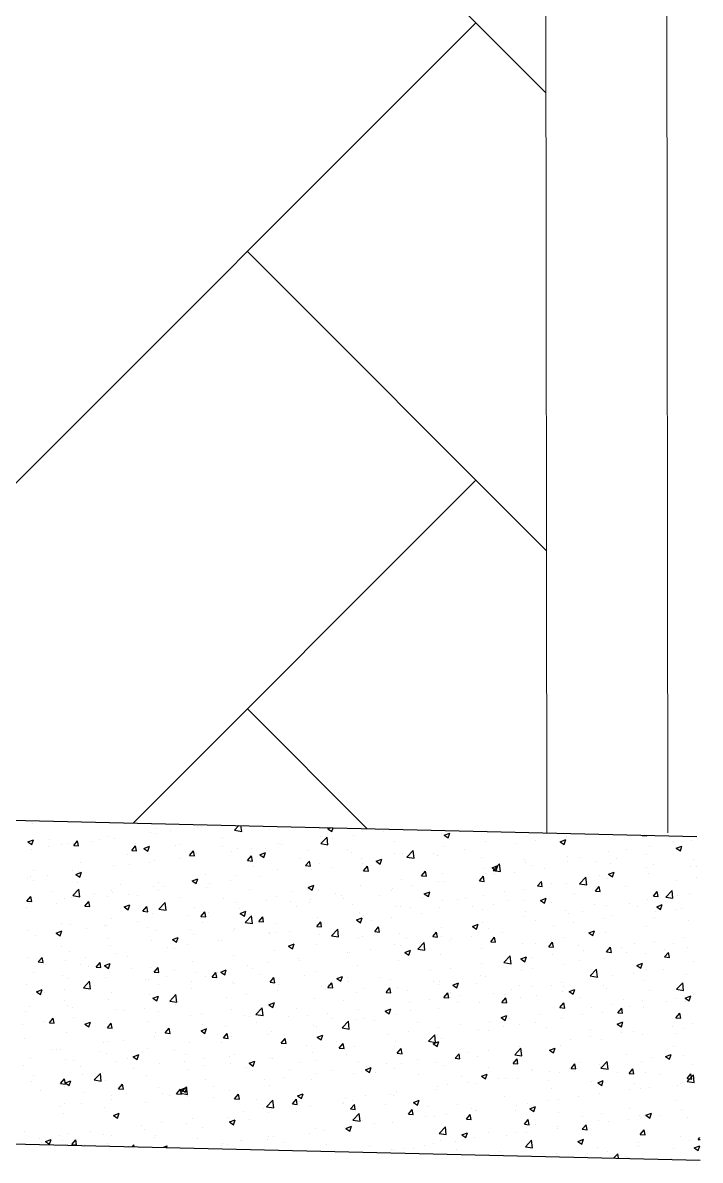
# Model space of a CAD drawing. Header units: millimetres. Extents: x 331487 to 517269, y 198509 to 399936.
# Drawn here: x 420580 to 421419, y 361677 to 363083 of the extents above; entities that cross this region are included whole.
import ezdxf

# ---------------------------------------------------------------- set-up
doc = ezdxf.new("R2010")
doc.units = ezdxf.units.MM
doc.header["$MEASUREMENT"] = 0
doc.layers.add('BEAM', color=1, linetype='Continuous', lineweight=5)
doc.layers.add('COLUMN', color=6, linetype='Continuous')

msp = doc.modelspace()

# ---------------------------------------------------------------- linework, layer by layer
at = {"layer": 'BEAM', "ltscale": 750}
for p, q in [((421216.4, 372289.2), (421228.9, 362081.5)), ((421366.4, 372289.4), (421378.9, 362081.7))]:
    msp.add_line(p, q, dxfattribs=at)
at = {"layer": 'BEAM', "color": 253, "linetype": 'Continuous', "ltscale": 750}
for p, q in [((421227.8, 362996.9), (420858.4, 363366.3)), ((420292.7, 362234.9), (421141.3, 363083.5)), ((421228.5, 362430.6), (420858.4, 362800.6)), ((420717.3, 362093.8), (421141.3, 362517.8)), ((421006.5, 362086.8), (420858.4, 362234.9))]:
    msp.add_line(p, q, dxfattribs=at)
at = {"layer": 'COLUMN'}
for p, q in [((383205.7, 362995.9), (421414.4, 362077)), ((382805.7, 362605.5), (421418.8, 361676.8))]:
    msp.add_line(p, q, dxfattribs=at)
at = {"layer": 'COLUMN', "color": 2, "linetype": 'Continuous'}
for p, q in [((420592.1, 362093.8), (420592.1, 362093.8)), ((420738.5, 362081.5), (420738.5, 362081.5)), ((420744.6, 362081.4), (420744.6, 362081.4)), ((420745, 362087.5), (420745, 362087.5)), ((420763.5, 362084.8), (420763.5, 362084.8)), ((420796.6, 362088.9), (420796.6, 362088.9)), ((420801.4, 362089.8), (420801.4, 362089.8)), ((420842.5, 362084.9), (420848, 362090.6)), ((420842.5, 362084.9), (420851.4, 362083.5)), ((420851.4, 362083.5), (420850.5, 362090.6)), ((420885.6, 362085.5), (420885.6, 362085.5)), ((420958.1, 362086.7), (420961.1, 362087.9)), ((420958.1, 362086.7), (420963, 362083.4)), ((420963, 362083.4), (420964.5, 362087.8)), ((420989.3, 362078.5), (420989.3, 362078.5)), ((421000.5, 362083.6), (421000.5, 362083.6)), ((421027.2, 362083.5), (421027.2, 362083.5)), ((421098.8, 362080.6), (421098.8, 362080.6)), ((421101.8, 362078.7), (421108.8, 362081.4)), ((421101.8, 362078.7), (421106.8, 362075.4)), ((421106.8, 362075.4), (421108.8, 362081.4)), ((421347, 362078.6), (421347, 362078.6)), ((421347, 362078.6), (421352.9, 362078.1)), ((421352.9, 362078.1), (421352.9, 362078.5)), ((420586.6, 362070.5), (420593.6, 362073.2)), ((420586.6, 362070.5), (420591.6, 362067.2)), ((420591.6, 362067.2), (420593.6, 362073.2)), ((420612.4, 362064.9), (420612.4, 362064.9)), ((420613.8, 362073.6), (420613.8, 362073.6)), ((420628.4, 362067.4), (420628.4, 362067.4)), ((420637.5, 362068.2), (420637.5, 362068.2)), ((420642.8, 362068), (420642.8, 362068)), ((420643.6, 362066.2), (420648.4, 362071.9)), ((420643.6, 362066.2), (420649.6, 362065.6)), ((420649.6, 362065.6), (420648.4, 362071.9)), ((420667.2, 362071.4), (420667.2, 362071.4)), ((420675.3, 362073.2), (420675.3, 362073.2)), ((420686.7, 362077.4), (420686.7, 362077.4)), ((420694.1, 362075), (420694.1, 362075)), ((420715.3, 362059.9), (420720.1, 362065.6)), ((420721.3, 362059.4), (420720.1, 362065.6)), ((420720.6, 362069.1), (420720.6, 362069.1)), ((420730.3, 362062.5), (420737.3, 362065.2)), ((420735.3, 362059.1), (420737.3, 362065.2)), ((420769, 362065.5), (420769, 362065.5)), ((420774, 362066.9), (420774, 362066.9)), ((420827.3, 362075.5), (420827.3, 362075.5)), ((420827.4, 362064.6), (420827.4, 362064.6)), ((420897.2, 362069.1), (420897.2, 362069.1)), ((420901.2, 362066.9), (420901.2, 362066.9)), ((420949.2, 362076.6), (420949.2, 362076.6)), ((420949.2, 362068.4), (420957, 362076.5)), ((420949.2, 362068.4), (420958.1, 362067)), ((420958.1, 362067), (420957, 362076.5)), ((420964.3, 362075.2), (420964.3, 362075.2)), ((421040.5, 362070.5), (421040.5, 362070.5)), ((421101.7, 362064.2), (421101.7, 362064.2)), ((421153.1, 362071.3), (421153.1, 362071.3)), ((421190.1, 362069), (421190.1, 362069)), ((421203.6, 362077.7), (421203.6, 362077.7)), ((421215.2, 362072.3), (421215.2, 362072.3)), ((421245.5, 362070.7), (421252.5, 362073.4)), ((421245.5, 362070.7), (421250.5, 362067.4)), ((421250.5, 362067.4), (421252.5, 362073.4)), ((421253, 362077.3), (421253, 362077.3)), ((421356.2, 362065.3), (421356.2, 362065.3)), ((421386.3, 362070.9), (421386.3, 362070.9)), ((421389.2, 362062.7), (421396.2, 362065.4)), ((421394.2, 362059.4), (421396.2, 362065.4)), ((421408.1, 362072.8), (421408.1, 362072.8)), ((420590.8, 362060.5), (420590.8, 362060.5)), ((420710.7, 362055.5), (420710.7, 362055.5)), ((420715.3, 362059.9), (420721.3, 362059.4)), ((420730.3, 362062.5), (420735.3, 362059.1)), ((420775.1, 362050.3), (420775.1, 362050.3)), ((420787, 362053.6), (420791.8, 362059.4)), ((420787, 362053.6), (420793, 362053.1)), ((420793, 362053.1), (420791.8, 362059.4)), ((420795.4, 362055.6), (420795.4, 362055.6)), ((420838.2, 362058.7), (420838.2, 362058.7)), ((420846.7, 362062.7), (420846.7, 362062.7)), ((420858.8, 362047.3), (420863.6, 362053.1)), ((420863.3, 362061.9), (420863.3, 362061.9)), ((420864.7, 362046.8), (420863.6, 362053.1)), ((420874, 362054.5), (420881, 362057.2)), ((420874, 362054.5), (420879, 362051.1)), ((420879, 362051.1), (420881, 362057.2)), ((420880.8, 362062.4), (420880.8, 362062.4)), ((420923.8, 362050.5), (420923.8, 362050.5)), ((420934.1, 362060.1), (420934.1, 362060.1)), ((420982.2, 362060.5), (420982.2, 362060.5)), ((420987.5, 362057.8), (420987.5, 362057.8)), ((420999.3, 362050.3), (420999.3, 362050.3)), ((421040.9, 362055.6), (421040.9, 362055.6)), ((421049.8, 362056.7), (421049.8, 362056.7)), ((421055.9, 362051.8), (421063.7, 362059.9)), ((421055.9, 362051.8), (421064.8, 362050.4)), ((421064.8, 362050.4), (421063.7, 362059.9)), ((421064.1, 362052.4), (421064.1, 362052.4)), ((421089.1, 362055.7), (421089.1, 362055.7)), ((421094.3, 362053.3), (421094.3, 362053.3)), ((421127, 362060.7), (421127, 362060.7)), ((421147.7, 362051.1), (421147.7, 362051.1)), ((421254.3, 362051.9), (421254.3, 362051.9)), ((421269.6, 362050.9), (421269.6, 362050.9)), ((421305.6, 362058.9), (421305.6, 362058.9)), ((421327.9, 362060.9), (421327.9, 362060.9)), ((421352.8, 362054.4), (421352.8, 362054.4)), ((421389.2, 362062.7), (421394.2, 362059.4)), ((420652.4, 362045.5), (420652.4, 362045.5)), ((420692.9, 362041.7), (420692.9, 362041.7)), ((420712.2, 362042.1), (420712.2, 362042.1)), ((420737.2, 362045.4), (420737.2, 362045.4)), ((420743.4, 362048.1), (420743.4, 362048.1)), ((420858.8, 362047.3), (420864.7, 362046.8)), ((420865.5, 362040.5), (420865.5, 362040.5)), ((420896, 362035.8), (420896, 362035.8)), ((420930.5, 362041.1), (420935.3, 362046.8)), ((420930.5, 362041.1), (420936.5, 362040.5)), ((420936.5, 362040.5), (420935.3, 362046.8)), ((420938, 362035.8), (420938, 362035.8)), ((420947.9, 362043.3), (420947.9, 362043.3)), ((420963, 362039.1), (420963, 362039.1)), ((421000.9, 362044.1), (421000.9, 362044.1)), ((421002.2, 362034.8), (421007, 362040.5)), ((421008.2, 362034.3), (421007, 362040.5)), ((421017.8, 362046.5), (421024.8, 362049.2)), ((421017.8, 362046.5), (421022.7, 362043.1)), ((421022.7, 362043.1), (421024.8, 362049.2)), ((421151.9, 362038), (421151.9, 362038)), ((421161.5, 362038.5), (421168.5, 362041.2)), ((421161.5, 362038.5), (421166.4, 362035.1)), ((421162.6, 362035.3), (421170.4, 362043.4)), ((421166.4, 362035.1), (421168.5, 362041.2)), ((421171.5, 362033.9), (421170.4, 362043.4)), ((421201, 362048.8), (421201, 362048.8)), ((421202.4, 362044.4), (421202.4, 362044.4)), ((421211.3, 362040.9), (421211.3, 362040.9)), ((421226.7, 362037.8), (421226.7, 362037.8)), ((421254.4, 362046.6), (421254.4, 362046.6)), ((421289.9, 362046.2), (421289.9, 362046.2)), ((421307.8, 362044.3), (421307.8, 362044.3)), ((421314.9, 362049.5), (421314.9, 362049.5)), ((421351.9, 362039), (421351.9, 362039)), ((421361.2, 362042.1), (421361.2, 362042.1)), ((421406.9, 362039.5), (421406.9, 362039.5)), ((421410.2, 362049), (421410.2, 362049)), ((421414.6, 362039.8), (421414.6, 362039.8)), ((420586.1, 362025.5), (420586.1, 362025.5)), ((420589.6, 362027.2), (420589.6, 362027.2)), ((420594.1, 362035.5), (420594.1, 362035.5)), ((420594.4, 362022.5), (420594.4, 362022.5)), ((420611.2, 362028.8), (420611.2, 362028.8)), ((420641.6, 362034.7), (420641.6, 362034.7)), ((420646.3, 362030.2), (420653.3, 362032.9)), ((420646.3, 362030.2), (420651.3, 362026.9)), ((420649, 362033.7), (420649, 362033.7)), ((420651.3, 362026.9), (420653.3, 362032.9)), ((420790, 362022.2), (420797, 362024.9)), ((420790, 362022.2), (420795, 362018.9)), ((420794.1, 362022.3), (420794.1, 362022.3)), ((420795, 362018.9), (420797, 362024.9)), ((420807.2, 362030.5), (420807.2, 362030.5)), ((420837, 362022.5), (420837, 362022.5)), ((420845.5, 362029.4), (420845.5, 362029.4)), ((420874.8, 362027.5), (420874.8, 362027.5)), ((421002.2, 362034.8), (421008.2, 362034.3)), ((421048.6, 362023.4), (421048.6, 362023.4)), ((421073.9, 362028.5), (421078.8, 362034.3)), ((421073.9, 362028.5), (421079.9, 362028)), ((421079.9, 362028), (421078.8, 362034.3)), ((421100.5, 362030.9), (421100.5, 362030.9)), ((421145.7, 362022.2), (421150.5, 362028)), ((421145.7, 362022.2), (421151.6, 362021.7)), ((421151.6, 362021.7), (421150.5, 362028)), ((421153, 362030.9), (421153, 362030.9)), ((421162.6, 362035.3), (421171.5, 362033.9)), ((421163.8, 362029.6), (421163.8, 362029.6)), ((421188.9, 362032.9), (421188.9, 362032.9)), ((421217.4, 362016), (421222.2, 362021.7)), ((421223.4, 362015.4), (421222.2, 362021.7)), ((421269.4, 362018.7), (421277.2, 362026.8)), ((421278.3, 362017.3), (421277.2, 362026.8)), ((421293.6, 362029), (421293.6, 362029)), ((421304.4, 362025.6), (421304.4, 362025.6)), ((421305.2, 362030.5), (421312.2, 362033.2)), ((421305.2, 362030.5), (421310.2, 362027.1)), ((421310.2, 362027.1), (421312.2, 362033.2)), ((421354.9, 362032), (421354.9, 362032)), ((421389.6, 362023.3), (421389.6, 362023.3)), ((421414.7, 362026.6), (421414.7, 362026.6)), ((420615.5, 362009.1), (420615.5, 362009.1)), ((420642.3, 362004.1), (420650.1, 362012.2)), ((420647.7, 362020.3), (420647.7, 362020.3)), ((420651.2, 362002.7), (420650.1, 362012.2)), ((420690.6, 362010.5), (420690.6, 362010.5)), ((420691.7, 362008.4), (420691.7, 362008.4)), ((420701.1, 362018), (420701.1, 362018)), ((420742.2, 362014.8), (420742.2, 362014.8)), ((420748.8, 362010.9), (420748.8, 362010.9)), ((420748.9, 362020.5), (420748.9, 362020.5)), ((420754.5, 362015.8), (420754.5, 362015.8)), ((420807.9, 362013.5), (420807.9, 362013.5)), ((420811.9, 362019.2), (420811.9, 362019.2)), ((420861.3, 362011.3), (420861.3, 362011.3)), ((420914.7, 362009), (420914.7, 362009)), ((420933.7, 362014.2), (420940.7, 362016.9)), ((420933.7, 362014.2), (420938.7, 362010.9)), ((420938.7, 362010.9), (420940.7, 362016.9)), ((420946.7, 362010), (420946.7, 362010)), ((420998.1, 362017), (420998.1, 362017)), ((421036.3, 362010.9), (421036.3, 362010.9)), ((421037.8, 362013), (421037.8, 362013)), ((421062.8, 362016.3), (421062.8, 362016.3)), ((421077.4, 362006.2), (421084.5, 362008.9)), ((421082.4, 362002.9), (421084.4, 362008.9)), ((421094.7, 362020.9), (421094.7, 362020.9)), ((421100.7, 362021.2), (421100.7, 362021.2)), ((421176.9, 362008.9), (421176.9, 362008.9)), ((421201.1, 362011.1), (421201.1, 362011.1)), ((421217.4, 362016), (421223.4, 362015.4)), ((421235.3, 362018.9), (421235.3, 362018.9)), ((421253.1, 362018.6), (421253.1, 362018.6)), ((421269.4, 362018.7), (421278.3, 362017.3)), ((421288.6, 362010), (421288.6, 362010)), ((421289.1, 362009.7), (421293.9, 362015.4)), ((421289.1, 362009.7), (421295.1, 362009.2)), ((421295.1, 362009.2), (421293.9, 362015.4)), ((421326.5, 362015), (421326.5, 362015)), ((421360.8, 362003.4), (421365.7, 362009.2)), ((421366.8, 362002.9), (421365.7, 362009.2)), ((421376.1, 362002.2), (421383.9, 362010.3)), ((421385, 362000.8), (421383.9, 362010.3)), ((420585.7, 361997.2), (420590.5, 362003)), ((420585.7, 361997.2), (420591.7, 361996.7)), ((420588.4, 361993.9), (420588.4, 361993.9)), ((420591.7, 361996.7), (420590.5, 362003)), ((420622.7, 361994.3), (420622.7, 361994.3)), ((420632.2, 362000.5), (420632.2, 362000.5)), ((420640.3, 362001.4), (420640.3, 362001.4)), ((420642.3, 362004.1), (420651.2, 362002.7)), ((420657.5, 361990.9), (420662.3, 361996.7)), ((420663.4, 361990.4), (420662.3, 361996.7)), ((420668.8, 362006.8), (420668.8, 362006.8)), ((420685.9, 362002.6), (420685.9, 362002.6)), ((420710.9, 362005.9), (420710.9, 362005.9)), ((420722.2, 362004.6), (420722.2, 362004.6)), ((420749, 361987.5), (420756.8, 361995.6)), ((420757.9, 361986.1), (420756.8, 361995.6)), ((420775.6, 362002.3), (420775.6, 362002.3)), ((420829, 362000.1), (420829, 362000.1)), ((420844.3, 361996.1), (420844.3, 361996.1)), ((420882.4, 361997.8), (420882.4, 361997.8)), ((420894.8, 362002.5), (420894.8, 362002.5)), ((420911.7, 361996.4), (420911.7, 361996.4)), ((420935.7, 361995.6), (420935.7, 361995.6)), ((420936.7, 361999.7), (420936.7, 361999.7)), ((420968, 362006.7), (420968, 362006.7)), ((420974.6, 362004.6), (420974.6, 362004.6)), ((420978, 362000.9), (420978, 362000.9)), ((421021.4, 362004.5), (421021.4, 362004.5)), ((421074.8, 362002.2), (421074.8, 362002.2)), ((421077.4, 362006.2), (421082.4, 362002.9)), ((421099.3, 361997.6), (421099.3, 361997.6)), ((421118.6, 361998.9), (421118.6, 361998.9)), ((421128.2, 362000), (421128.2, 362000)), ((421150.6, 362004.7), (421150.6, 362004.7)), ((421181.6, 361997.7), (421181.6, 361997.7)), ((421200.4, 361998.4), (421200.4, 361998.4)), ((421221.2, 361998.2), (421228.2, 362000.9)), ((421221.2, 361998.2), (421226.1, 361994.9)), ((421226.1, 361994.9), (421228.2, 362000.9)), ((421235, 361995.5), (421235, 361995.5)), ((421263.6, 362006.7), (421263.6, 362006.7)), ((421331.8, 361994), (421331.8, 361994)), ((421353.7, 361998.7), (421353.7, 361998.7)), ((421360.8, 362003.4), (421366.8, 362002.9)), ((421376.1, 362002.2), (421385, 362000.8)), ((421390.1, 362004), (421390.1, 362004)), ((421405.7, 362006.2), (421405.7, 362006.2)), ((420584.8, 361989.3), (420584.8, 361989.3)), ((420657.5, 361990.9), (420663.4, 361990.4)), ((420706, 361990), (420713, 361992.7)), ((420706, 361990), (420711, 361986.6)), ((420711, 361986.6), (420713, 361992.7)), ((420729.2, 361984.7), (420734, 361990.4)), ((420729.2, 361984.7), (420735.2, 361984.1)), ((420735.2, 361984.1), (420734, 361990.4)), ((420741, 361981.6), (420741, 361981.6)), ((420749, 361987.5), (420757.9, 361986.1)), ((420785.6, 361979.8), (420785.6, 361979.8)), ((420792.9, 361989.1), (420792.9, 361989.1)), ((420800.9, 361978.4), (420805.7, 361984.1)), ((420806.9, 361977.9), (420805.7, 361984.1)), ((420810.7, 361983.1), (420810.7, 361983.1)), ((420848.5, 361988.1), (420848.5, 361988.1)), ((420849.7, 361982), (420856.7, 361984.7)), ((420849.7, 361982), (420854.7, 361978.6)), ((420854.7, 361978.6), (420856.7, 361984.7)), ((420861.4, 361980.8), (420861.4, 361980.8)), ((420919.7, 361990.9), (420919.7, 361990.9)), ((420989.1, 361993.3), (420989.1, 361993.3)), ((420996.8, 361983.7), (420996.8, 361983.7)), ((421042.5, 361991.1), (421042.5, 361991.1)), ((421047.4, 361990.1), (421047.4, 361990.1)), ((421060.3, 361988.9), (421060.3, 361988.9)), ((421074.4, 361981.8), (421074.4, 361981.8)), ((421095.9, 361988.8), (421095.9, 361988.8)), ((421137.5, 361990.1), (421137.5, 361990.1)), ((421149.3, 361986.5), (421149.3, 361986.5)), ((421162.5, 361993.4), (421162.5, 361993.4)), ((421202.7, 361984.3), (421202.7, 361984.3)), ((421251.9, 361985.3), (421251.9, 361985.3)), ((421256, 361982), (421256, 361982)), ((421273.5, 361984), (421273.5, 361984)), ((421288.3, 361993.2), (421288.3, 361993.2)), ((421303.2, 361992.3), (421303.2, 361992.3)), ((421309.4, 361979.8), (421309.4, 361979.8)), ((421341.7, 361991), (421341.7, 361991)), ((421363.3, 361983.9), (421363.3, 361983.9)), ((421364.9, 361990.2), (421371.9, 361992.9)), ((421364.9, 361990.2), (421369.8, 361986.9)), ((421369.8, 361986.8), (421371.9, 361992.9)), ((421388.4, 361987.2), (421388.4, 361987.2)), ((421395.1, 361988.7), (421395.1, 361988.7)), ((420627.9, 361969.4), (420627.9, 361969.4)), ((420639.1, 361968.1), (420639.1, 361968.1)), ((420681.2, 361967.2), (420681.2, 361967.2)), ((420684.6, 361966.5), (420684.6, 361966.5)), ((420690.5, 361975.2), (420690.5, 361975.2)), ((420722.5, 361971.5), (420722.5, 361971.5)), ((420800.9, 361978.4), (420806.9, 361977.9)), ((420803.1, 361970.8), (420803.1, 361970.8)), ((420855.7, 361971), (420863.5, 361979.1)), ((420855.7, 361970.9), (420864.6, 361969.6)), ((420864.6, 361969.6), (420863.5, 361979.1)), ((420872.6, 361972.1), (420877.4, 361977.9)), ((420872.6, 361972.1), (420878.6, 361971.6)), ((420878.6, 361971.6), (420877.4, 361977.9)), ((420893.6, 361969.2), (420893.6, 361969.2)), ((420943.7, 361968.9), (420943.7, 361968.9)), ((420944.4, 361965.8), (420949.2, 361971.6)), ((420944.4, 361965.8), (420950.3, 361965.3)), ((420945.5, 361976.7), (420945.5, 361976.7)), ((420950.3, 361965.3), (420949.2, 361971.6)), ((420993.4, 361974), (421000.4, 361976.7)), ((420993.4, 361974), (420998.4, 361970.6)), ((420998.4, 361970.6), (421000.4, 361976.7)), ((421002, 361978.9), (421002, 361978.9)), ((421011.5, 361973.5), (421011.5, 361973.5)), ((421036.5, 361976.8), (421036.5, 361976.8)), ((421137.1, 361966), (421144.1, 361968.6)), ((421137.1, 361966), (421142.1, 361962.6)), ((421142.1, 361962.6), (421144.1, 361968.6)), ((421149.4, 361971.4), (421149.4, 361971.4)), ((421199.9, 361977.8), (421199.9, 361977.8)), ((421215.1, 361973.9), (421215.1, 361973.9)), ((421237.3, 361967.3), (421237.3, 361967.3)), ((421262.3, 361970.6), (421262.3, 361970.6)), ((421300.2, 361975.6), (421300.2, 361975.6)), ((421352.5, 361965.4), (421352.5, 361965.4)), ((421362.8, 361977.5), (421362.8, 361977.5)), ((421404.4, 361972.9), (421404.4, 361972.9)), ((420587.2, 361960.6), (420587.2, 361960.6)), ((420596.4, 361954.9), (420596.4, 361954.9)), ((420622, 361957.7), (420629, 361960.4)), ((420622, 361957.7), (420627, 361954.4)), ((420626.9, 361954.4), (420629, 361960.4)), ((420659.6, 361963.2), (420659.6, 361963.2)), ((420734.6, 361964.9), (420734.6, 361964.9)), ((420744.8, 361960.8), (420744.8, 361960.8)), ((420765.7, 361949.7), (420772.7, 361952.4)), ((420770.7, 361946.4), (420772.7, 361952.4)), ((420788, 361962.7), (420788, 361962.7)), ((420791.7, 361955.8), (420791.7, 361955.8)), ((420841.4, 361960.4), (420841.4, 361960.4)), ((420843.1, 361962.8), (420843.1, 361962.8)), ((420885.4, 361958.9), (420885.4, 361958.9)), ((420885.4, 361956.9), (420885.4, 361956.9)), ((420894.8, 361958.2), (420894.8, 361958.2)), ((420910.4, 361960.2), (420910.4, 361960.2)), ((420948.1, 361955.9), (420948.1, 361955.9)), ((420948.3, 361965.2), (420948.3, 361965.2)), ((420962.5, 361954.4), (420970.2, 361962.5)), ((420962.5, 361954.4), (420971.3, 361953)), ((420971.3, 361953), (420970.2, 361962.5)), ((421001.5, 361953.7), (421001.5, 361953.7)), ((421016.1, 361959.6), (421020.9, 361965.3)), ((421016.1, 361959.6), (421022.1, 361959)), ((421022.1, 361959), (421020.9, 361965.3)), ((421046.1, 361956.9), (421046.1, 361956.9)), ((421054.9, 361951.4), (421054.9, 361951.4)), ((421087.8, 361953.3), (421092.6, 361959)), ((421087.8, 361953.3), (421093.8, 361952.8)), ((421093.8, 361952.8), (421092.6, 361959)), ((421098.1, 361964.4), (421098.1, 361964.4)), ((421098.5, 361953.9), (421098.5, 361953.9)), ((421136.2, 361954), (421136.2, 361954)), ((421156.8, 361963.9), (421156.8, 361963.9)), ((421159.5, 361947), (421164.4, 361952.8)), ((421165.5, 361946.5), (421164.4, 361952.8)), ((421174.1, 361959), (421174.1, 361959)), ((421250.7, 361952), (421250.7, 361952)), ((421280.9, 361958), (421287.9, 361960.6)), ((421280.9, 361958), (421285.8, 361954.6)), ((421285.8, 361954.6), (421287.9, 361960.6)), ((421302, 361959), (421302, 361959)), ((421399.9, 361952.7), (421399.9, 361952.7)), ((420628.1, 361940.8), (420628.1, 361940.8)), ((420686.4, 361950.8), (420686.4, 361950.8)), ((420689.3, 361941.9), (420689.3, 361941.9)), ((420739.8, 361948.3), (420739.8, 361948.3)), ((420759.3, 361940.3), (420759.3, 361940.3)), ((420765.7, 361949.7), (420770.7, 361946.4)), ((420768.7, 361938.9), (420768.7, 361938.9)), ((420784.4, 361943.6), (420784.4, 361943.6)), ((420822.2, 361948.6), (420822.2, 361948.6)), ((420827, 361948.9), (420827, 361948.9)), ((420909.4, 361941.7), (420916.4, 361944.4)), ((420909.4, 361941.7), (420914.4, 361938.4)), ((420914.4, 361938.4), (420916.4, 361944.4)), ((420944.3, 361943.4), (420944.3, 361943.4)), ((420995.6, 361950.5), (420995.6, 361950.5)), ((421010.2, 361937.4), (421010.2, 361937.4)), ((421040.2, 361943.9), (421040.2, 361943.9)), ((421048.1, 361942.4), (421048.1, 361942.4)), ((421069.2, 361937.8), (421077, 361946)), ((421069.2, 361937.8), (421078.1, 361936.5)), ((421078.1, 361936.5), (421077, 361946)), ((421108.3, 361949.1), (421108.3, 361949.1)), ((421111.2, 361950.7), (421111.2, 361950.7)), ((421148.2, 361938.1), (421148.2, 361938.1)), ((421159.5, 361947), (421165.5, 361946.5)), ((421161.7, 361946.9), (421161.7, 361946.9)), ((421198.7, 361944.5), (421198.7, 361944.5)), ((421215.1, 361944.6), (421215.1, 361944.6)), ((421231.3, 361940.7), (421236.1, 361946.5)), ((421231.3, 361940.7), (421237.2, 361940.2)), ((421237.2, 361940.2), (421236.1, 361946.5)), ((421268.4, 361942.4), (421268.4, 361942.4)), ((421303, 361934.5), (421307.8, 361940.2)), ((421309, 361933.9), (421307.8, 361940.2)), ((421321.8, 361940.1), (421321.8, 361940.1)), ((421337, 361944.4), (421337, 361944.4)), ((421362.1, 361947.7), (421362.1, 361947.7)), ((421375.2, 361937.9), (421375.2, 361937.9)), ((421386, 361944.3), (421386, 361944.3)), ((421403.2, 361939.7), (421403.2, 361939.7)), ((420586, 361927.3), (420586, 361927.3)), ((420599.6, 361922), (420604.4, 361927.7)), ((420605.6, 361921.5), (420604.4, 361927.7)), ((420633.3, 361923.7), (420633.3, 361923.7)), ((420637.9, 361934.8), (420637.9, 361934.8)), ((420658.3, 361927), (420658.3, 361927)), ((420696.2, 361932), (420696.2, 361932)), ((420710.4, 361928.9), (420710.4, 361928.9)), ((420841.8, 361929.5), (420841.8, 361929.5)), ((420892.3, 361935.9), (420892.3, 361935.9)), ((420922, 361925.8), (420922, 361925.8)), ((420923.5, 361923.9), (420923.5, 361923.9)), ((420981.9, 361933.9), (420981.9, 361933.9)), ((420985.1, 361934.1), (420985.1, 361934.1)), ((421044.9, 361923.6), (421044.9, 361923.6)), ((421053.1, 361933.7), (421060.1, 361936.4)), ((421053.1, 361933.7), (421058.1, 361930.4)), ((421058.1, 361930.4), (421060.1, 361936.4)), ((421096.9, 361931.1), (421096.9, 361931.1)), ((421175.9, 361921.3), (421183.7, 361929.4)), ((421184.8, 361919.9), (421183.7, 361929.4)), ((421196.8, 361925.7), (421203.8, 361928.4)), ((421196.8, 361925.7), (421201.8, 361922.3)), ((421201.8, 361922.3), (421203.8, 361928.4)), ((421211, 361927.8), (421211, 361927.8)), ((421236, 361931.1), (421236, 361931.1)), ((421269.3, 361924.3), (421269.3, 361924.3)), ((421273.9, 361936.1), (421273.9, 361936.1)), ((421300.8, 361925.8), (421300.8, 361925.8)), ((421303, 361934.5), (421309, 361933.9)), ((421327.6, 361934.3), (421327.6, 361934.3)), ((421351.3, 361932.2), (421351.3, 361932.2)), ((421374.7, 361928.2), (421379.5, 361933.9)), ((421374.7, 361928.2), (421380.7, 361927.7)), ((421380.7, 361927.7), (421379.5, 361933.9)), ((420599.6, 361922), (420605.6, 361921.5)), ((420608.4, 361918.3), (420608.4, 361918.3)), ((420652.1, 361918.8), (420652.1, 361918.8)), ((420661.8, 361916.1), (420661.8, 361916.1)), ((420671.3, 361915.7), (420676.1, 361921.5)), ((420671.3, 361915.7), (420677.3, 361915.2)), ((420677.3, 361915.2), (420676.1, 361921.5)), ((420681.7, 361917.5), (420688.7, 361920.2)), ((420681.7, 361917.5), (420686.6, 361914.1)), ((420686.6, 361914.1), (420688.7, 361920.2)), ((420715.1, 361913.8), (420715.1, 361913.8)), ((420738.6, 361915), (420738.6, 361915)), ((420743.1, 361909.5), (420747.9, 361915.2)), ((420743.1, 361909.5), (420749, 361908.9)), ((420749, 361908.9), (420747.9, 361915.2)), ((420768.5, 361911.6), (420768.5, 361911.6)), ((420790.5, 361922.5), (420790.5, 361922.5)), ((420795.9, 361909.2), (420795.9, 361909.2)), ((420821.9, 361909.3), (420821.9, 361909.3)), ((420825.4, 361909.5), (420832.4, 361912.2)), ((420825.4, 361909.5), (420830.4, 361906.1)), ((420830.4, 361906.1), (420832.4, 361912.2)), ((420859.1, 361917.5), (420859.1, 361917.5)), ((420865.2, 361913.9), (420865.2, 361913.9)), ((420884.1, 361920.8), (420884.1, 361920.8)), ((420943.1, 361910.1), (420943.1, 361910.1)), ((420994.4, 361917.2), (420994.4, 361917.2)), ((421084.9, 361911.2), (421084.9, 361911.2)), ((421109.9, 361914.5), (421109.9, 361914.5)), ((421147.8, 361919.5), (421147.8, 361919.5)), ((421175.9, 361921.3), (421184.8, 361919.9)), ((421197.5, 361911.2), (421197.5, 361911.2)), ((421211, 361914.3), (421211, 361914.3)), ((421249.4, 361918.7), (421249.4, 361918.7)), ((421282.6, 361904.7), (421290.4, 361912.9)), ((421291.5, 361903.4), (421290.4, 361912.9)), ((421340.5, 361917.7), (421347.5, 361920.4)), ((421340.5, 361917.7), (421345.5, 361914.3)), ((421345.5, 361914.3), (421347.5, 361920.4)), ((421351.6, 361912.3), (421351.6, 361912.3)), ((421373.6, 361913.3), (421373.6, 361913.3)), ((421409.9, 361922.4), (421409.9, 361922.4)), ((420593.8, 361908.8), (420593.8, 361908.8)), ((420629.5, 361904.9), (420629.5, 361904.9)), ((420636.7, 361901.5), (420636.7, 361901.5)), ((420655.5, 361890.1), (420663.3, 361898.2)), ((420664.4, 361888.7), (420663.3, 361898.2)), ((420682.8, 361902.7), (420682.8, 361902.7)), ((420688, 361908.6), (420688, 361908.6)), ((420733, 361900.9), (420733, 361900.9)), ((420736.2, 361900.4), (420736.2, 361900.4)), ((420758.1, 361904.2), (420758.1, 361904.2)), ((420789.6, 361898.2), (420789.6, 361898.2)), ((420806.9, 361903.9), (420806.9, 361903.9)), ((420814.8, 361903.2), (420819.6, 361908.9)), ((420814.8, 361903.2), (420820.8, 361902.7)), ((420820.8, 361902.6), (420819.6, 361908.9)), ((420840.6, 361896.2), (420840.6, 361896.2)), ((420843, 361895.9), (420843, 361895.9)), ((420875.3, 361907.1), (420875.3, 361907.1)), ((420886.5, 361896.9), (420891.3, 361902.6)), ((420886.5, 361896.9), (420892.5, 361896.4)), ((420891.1, 361902.6), (420891.1, 361902.6)), ((420892.5, 361896.4), (420891.3, 361902.6)), ((420928.7, 361904.8), (420928.7, 361904.8)), ((420958.2, 361890.6), (420963.1, 361896.4)), ((420964.2, 361890.1), (420963, 361896.4)), ((420969.1, 361901.5), (420976.1, 361904.1)), ((420969.1, 361901.5), (420974.1, 361898.1)), ((420974.1, 361898.1), (420976.1, 361904.1)), ((420982.1, 361902.6), (420982.1, 361902.6)), ((420983.9, 361897.9), (420983.9, 361897.9)), ((421021.7, 361902.9), (421021.7, 361902.9)), ((421035.4, 361900.3), (421035.4, 361900.3)), ((421088.8, 361898), (421088.8, 361898)), ((421095.6, 361897.8), (421095.6, 361897.8)), ((421112.8, 361893.4), (421119.8, 361896.1)), ((421117.8, 361890.1), (421119.8, 361896.1)), ((421142.2, 361895.8), (421142.2, 361895.8)), ((421147, 361904.8), (421147, 361904.8)), ((421152.7, 361904.3), (421152.7, 361904.3)), ((421247.6, 361896.7), (421247.6, 361896.7)), ((421282.6, 361904.7), (421291.5, 361903.4)), ((421293.3, 361902.3), (421293.3, 361902.3)), ((421310.7, 361905), (421310.7, 361905)), ((421335.8, 361908.3), (421335.8, 361908.3)), ((421350.1, 361898.9), (421350.1, 361898.9)), ((421389.4, 361888.2), (421397.1, 361896.3)), ((421398.2, 361886.8), (421397.1, 361896.3)), ((421402, 361906.4), (421402, 361906.4)), ((420584.8, 361894), (420584.8, 361894)), ((420597.6, 361885.2), (420604.6, 361887.9)), ((420597.6, 361885.2), (420602.6, 361881.9)), ((420602.6, 361881.9), (420604.6, 361887.9)), ((420607, 361884.3), (420607, 361884.3)), ((420632, 361887.6), (420632, 361887.6)), ((420655.5, 361890.1), (420664.4, 361888.7)), ((420669.9, 361892.6), (420669.9, 361892.6)), ((420690.3, 361883.8), (420690.3, 361883.8)), ((420737.3, 361881.7), (420737.3, 361881.7)), ((420748.6, 361893.9), (420748.6, 361893.9)), ((420762.3, 361873.5), (420770.1, 361881.7)), ((420771.2, 361872.2), (420770.1, 361881.7)), ((420789.3, 361889.2), (420789.3, 361889.2)), ((420857.8, 361881.3), (420857.8, 361881.3)), ((420895.7, 361886.3), (420895.7, 361886.3)), ((420896.4, 361893.6), (420896.4, 361893.6)), ((420949.8, 361891.4), (420949.8, 361891.4)), ((420958.2, 361890.6), (420964.2, 361890.1)), ((420958.8, 361894.6), (420958.8, 361894.6)), ((420993.2, 361883.9), (420993.2, 361883.9)), ((421003.1, 361889.1), (421003.1, 361889.1)), ((421030, 361884.4), (421034.8, 361890.1)), ((421030, 361884.4), (421035.9, 361883.8)), ((421035.9, 361883.8), (421034.8, 361890.1)), ((421036.1, 361884.2), (421036.1, 361884.2)), ((421043.7, 361890.3), (421043.7, 361890.3)), ((421056.5, 361886.9), (421056.5, 361886.9)), ((421094.4, 361894.3), (421094.4, 361894.3)), ((421101.7, 361878.1), (421106.5, 361883.8)), ((421107.7, 361877.5), (421106.5, 361883.8)), ((421109.9, 361884.6), (421109.9, 361884.6)), ((421112.8, 361893.4), (421117.8, 361890.1)), ((421163.3, 361882.4), (421163.3, 361882.4)), ((421176.6, 361882.3), (421176.6, 361882.3)), ((421184.7, 361888.4), (421184.7, 361888.4)), ((421195.6, 361893.5), (421195.6, 361893.5)), ((421209.7, 361891.7), (421209.7, 361891.7)), ((421235, 361892.3), (421235, 361892.3)), ((421248.2, 361885.4), (421248.2, 361885.4)), ((421249, 361891.3), (421249, 361891.3)), ((421256.5, 361885.4), (421263.5, 361888.1)), ((421256.5, 361885.4), (421261.5, 361882.1)), ((421261.5, 361882.1), (421263.5, 361888.1)), ((421299.6, 361892.5), (421299.6, 361892.5)), ((421302.3, 361889), (421302.3, 361889)), ((421355.7, 361886.8), (421355.7, 361886.8)), ((421389.4, 361888.2), (421398.2, 361886.8)), ((421409.1, 361884.5), (421409.1, 361884.5)), ((421410.5, 361882.1), (421410.5, 361882.1)), ((420588.5, 361867.5), (420588.5, 361867.5)), ((420631.9, 361873.8), (420631.9, 361873.8)), ((420635.5, 361868.2), (420635.5, 361868.2)), ((420686.8, 361875.3), (420686.8, 361875.3)), ((420741.4, 361877.2), (420748.4, 361879.9)), ((420741.4, 361877.2), (420746.3, 361873.9)), ((420746.3, 361873.9), (420748.4, 361879.9)), ((420762.3, 361873.5), (420771.2, 361872.2)), ((420769.6, 361869.7), (420769.6, 361869.7)), ((420832.8, 361878), (420832.8, 361878)), ((420885.1, 361869.2), (420892.1, 361871.9)), ((420885.1, 361869.2), (420890, 361865.8)), ((420889.9, 361869.3), (420889.9, 361869.3)), ((420890, 361865.8), (420892.1, 361871.9)), ((420941.9, 361876.8), (420941.9, 361876.8)), ((420977.7, 361874.2), (420977.7, 361874.2)), ((421058.6, 361871.8), (421058.6, 361871.8)), ((421083.6, 361875.1), (421083.6, 361875.1)), ((421101.7, 361878.1), (421107.7, 361877.6)), ((421118.3, 361872.3), (421118.3, 361872.3)), ((421121.5, 361880.1), (421121.5, 361880.1)), ((421145.8, 361871.5), (421145.8, 361871.5)), ((421173.4, 361871.8), (421178.2, 361877.5)), ((421173.4, 361871.8), (421179.4, 361871.3)), ((421179.4, 361871.3), (421178.2, 361877.5)), ((421196.3, 361877.9), (421196.3, 361877.9)), ((421216.7, 361880.1), (421216.7, 361880.1)), ((421245.1, 361865.5), (421250, 361871.3)), ((421251.1, 361865), (421250, 361871.3)), ((421270.1, 361877.9), (421270.1, 361877.9)), ((421309.4, 361868.8), (421309.4, 361868.8)), ((421323.4, 361875.6), (421323.4, 361875.6)), ((421331.5, 361867.3), (421331.5, 361867.3)), ((421347.3, 361873.8), (421347.3, 361873.8)), ((421376.8, 361873.3), (421376.8, 361873.3)), ((421389.8, 361877.3), (421389.8, 361877.3)), ((421400.2, 361877.4), (421407.2, 361880.1)), ((421400.2, 361877.4), (421405.2, 361874.1)), ((421400.8, 361873.1), (421400.8, 361873.1)), ((421405.2, 361874.1), (421407.2, 361880.1)), ((420583.5, 361860.7), (420583.5, 361860.7)), ((420641.9, 361865.3), (420641.9, 361865.3)), ((420643.6, 361853.1), (420643.6, 361853.1)), ((420695.2, 361863), (420695.2, 361863)), ((420706.7, 361861.4), (420706.7, 361861.4)), ((420731.7, 361864.7), (420731.7, 361864.7)), ((420748.6, 361860.8), (420748.6, 361860.8)), ((420788.1, 361855.9), (420788.1, 361855.9)), ((420802, 361858.5), (420802, 361858.5)), ((420839.4, 361862.9), (420839.4, 361862.9)), ((420855.4, 361856.2), (420855.4, 361856.2)), ((420861.1, 361854.2), (420861.1, 361854.2)), ((420869, 361857), (420876.8, 361865.1)), ((420869, 361857), (420877.9, 361855.6)), ((420877.9, 361855.6), (420876.8, 361865.1)), ((420908.8, 361854), (420908.8, 361854)), ((420919.4, 361864.2), (420919.4, 361864.2)), ((420932.5, 361855.2), (420932.5, 361855.2)), ((420957.6, 361858.5), (420957.6, 361858.5)), ((420995.4, 361863.5), (420995.4, 361863.5)), ((421028.8, 361861.2), (421035.8, 361863.9)), ((421028.8, 361861.2), (421033.8, 361857.8)), ((421033.8, 361857.8), (421035.8, 361863.9)), ((421042.5, 361857), (421042.5, 361857)), ((421060, 361862.3), (421060, 361862.3)), ((421094.4, 361864.5), (421094.4, 361864.5)), ((421172.5, 361853.2), (421179.5, 361855.9)), ((421172.5, 361853.2), (421177.5, 361849.8)), ((421177.5, 361849.8), (421179.5, 361855.9)), ((421221.3, 361857.2), (421221.3, 361857.2)), ((421245.1, 361865.5), (421251.1, 361865)), ((421273.2, 361857.3), (421273.2, 361857.3)), ((421284.4, 361865.5), (421284.4, 361865.5)), ((421298.4, 361859.2), (421298.4, 361859.2)), ((421316.9, 361859.2), (421321.7, 361865)), ((421316.9, 361859.2), (421322.8, 361858.7)), ((421322.8, 361858.7), (421321.7, 361865)), ((421348.9, 361865.6), (421348.9, 361865.6)), ((421388.6, 361853), (421393.4, 361858.7)), ((421388.6, 361853), (421394.6, 361852.5)), ((421394.6, 361852.4), (421393.4, 361858.7)), ((420580.7, 361844.9), (420580.7, 361844.9)), ((420605.7, 361848.1), (420605.7, 361848.1)), ((420613.5, 361846.8), (420618.3, 361852.5)), ((420613.5, 361846.8), (420619.5, 361846.3)), ((420619.5, 361846.3), (420618.3, 361852.5)), ((420657.3, 361845), (420664.3, 361847.6)), ((420657.3, 361845), (420662.3, 361841.6)), ((420662.3, 361841.6), (420664.3, 361847.6)), ((420685.2, 361840.5), (420690, 361846.3)), ((420685.2, 361840.5), (420691.2, 361840)), ((420685.6, 361842), (420685.6, 361842)), ((420691.2, 361840), (420690, 361846.2)), ((420736.1, 361848.4), (420736.1, 361848.4)), ((420756.9, 361834.2), (420761.7, 361840)), ((420762.9, 361833.7), (420761.7, 361840)), ((420801.1, 361836.9), (420808.1, 361839.6)), ((420802.8, 361844.2), (420802.8, 361844.2)), ((420806, 361833.6), (420808, 361839.6)), ((420831.5, 361841.9), (420831.5, 361841.9)), ((420869.4, 361846.9), (420869.4, 361846.9)), ((420940.6, 361843.5), (420940.6, 361843.5)), ((420943.4, 361842.3), (420943.4, 361842.3)), ((420962.2, 361851.7), (420962.2, 361851.7)), ((420975.7, 361840.4), (420983.5, 361848.6)), ((420975.7, 361840.4), (420984.6, 361839.1)), ((420984.6, 361839.1), (420983.5, 361848.6)), ((420992, 361850.6), (420992, 361850.6)), ((421001.7, 361852.3), (421001.7, 361852.3)), ((421015.5, 361849.5), (421015.5, 361849.5)), ((421068.9, 361847.2), (421068.9, 361847.2)), ((421095.2, 361840.6), (421095.2, 361840.6)), ((421122.3, 361845), (421122.3, 361845)), ((421158.3, 361848.9), (421158.3, 361848.9)), ((421175.7, 361842.7), (421175.7, 361842.7)), ((421183.4, 361852.2), (421183.4, 361852.2)), ((421195.1, 361844.6), (421195.1, 361844.6)), ((421214.8, 361847.3), (421214.8, 361847.3)), ((421229.1, 361840.5), (421229.1, 361840.5)), ((421247, 361852.1), (421247, 361852.1)), ((421316.2, 361845.2), (421323.2, 361847.9)), ((421316.2, 361845.2), (421321.2, 361841.8)), ((421321.2, 361841.8), (421323.2, 361847.9)), ((421384.2, 361842.7), (421384.2, 361842.7)), ((421399.6, 361839.8), (421399.6, 361839.8)), ((421409.2, 361846), (421409.2, 361846)), ((420582.3, 361827.5), (420582.3, 361827.5)), ((420634.3, 361835), (420634.3, 361835)), ((420705.4, 361825.3), (420705.4, 361825.3)), ((420743.3, 361830.3), (420743.3, 361830.3)), ((420744.5, 361834.2), (420744.5, 361834.2)), ((420756.9, 361834.2), (420762.9, 361833.7)), ((420801.1, 361836.9), (420806, 361833.6)), ((420806.5, 361838.6), (420806.5, 361838.6)), ((420828.7, 361828), (420833.5, 361833.7)), ((420828.7, 361828), (420834.6, 361827.4)), ((420834.6, 361827.4), (420833.5, 361833.7)), ((420838.2, 361829.6), (420838.2, 361829.6)), ((420885.1, 361832.3), (420885.1, 361832.3)), ((420888.7, 361836), (420888.7, 361836)), ((420900.4, 361821.7), (420905.2, 361827.4)), ((420906.4, 361821.2), (420905.2, 361827.4)), ((420944.8, 361828.9), (420951.8, 361831.6)), ((420944.8, 361828.9), (420949.7, 361825.6)), ((420949.7, 361825.6), (420951.8, 361831.6)), ((421032.3, 361832.4), (421032.3, 361832.4)), ((421057.3, 361835.6), (421057.3, 361835.6)), ((421082.4, 361823.9), (421090.2, 361832)), ((421091.3, 361822.5), (421090.2, 361832)), ((421093.2, 361831.2), (421093.2, 361831.2)), ((421098.2, 361827.3), (421098.2, 361827.3)), ((421144.6, 361838.2), (421144.6, 361838.2)), ((421156.5, 361837.3), (421156.5, 361837.3)), ((421258.1, 361826.1), (421258.1, 361826.1)), ((421282.5, 361838.2), (421282.5, 361838.2)), ((421283.1, 361829.4), (421283.1, 361829.4)), ((421297.1, 361825.9), (421297.1, 361825.9)), ((421321, 361834.4), (421321, 361834.4)), ((421335.8, 361835.9), (421335.8, 361835.9)), ((421347.6, 361832.3), (421347.6, 361832.3)), ((421389.2, 361833.7), (421389.2, 361833.7)), ((420617.3, 361813.7), (420617.3, 361813.7)), ((420622.4, 361814.2), (420622.4, 361814.2)), ((420627.8, 361814.2), (420627.8, 361814.2)), ((420675.8, 361811.9), (420675.8, 361811.9)), ((420680.4, 361822), (420680.4, 361822)), ((420686.1, 361824.2), (420686.1, 361824.2)), ((420734.9, 361815.1), (420734.9, 361815.1)), ((420768.4, 361812.2), (420768.4, 361812.2)), ((420786.8, 361822.6), (420786.8, 361822.6)), ((420826.7, 361822.2), (420826.7, 361822.2)), ((420900.4, 361821.7), (420906.4, 361821.2)), ((420906.2, 361815.8), (420906.2, 361815.8)), ((420931.3, 361819.1), (420931.3, 361819.1)), ((420969.1, 361824), (420969.1, 361824)), ((420972.1, 361815.4), (420976.9, 361821.2)), ((420972.1, 361815.4), (420978.1, 361814.9)), ((420978.1, 361814.9), (420976.9, 361821.1)), ((420990.8, 361817.3), (420990.8, 361817.3)), ((421039.9, 361817.3), (421039.9, 361817.3)), ((421041.3, 361823.7), (421041.3, 361823.7)), ((421043.8, 361809.1), (421048.7, 361814.9)), ((421049.8, 361808.6), (421048.7, 361814.9)), ((421082.4, 361823.9), (421091.3, 361822.5)), ((421088.5, 361820.9), (421095.5, 361823.6)), ((421088.5, 361820.9), (421093.5, 361817.6)), ((421093.4, 361817.6), (421095.5, 361823.6)), ((421157.1, 361812.8), (421157.1, 361812.8)), ((421189.2, 361807.3), (421197, 361815.5)), ((421193.9, 361811.4), (421193.9, 361811.4)), ((421194.9, 361817.8), (421194.9, 361817.8)), ((421198.1, 361805.9), (421197, 361815.4)), ((421232.2, 361812.9), (421239.2, 361815.6)), ((421232.2, 361812.9), (421237.2, 361809.6)), ((421237.2, 361809.6), (421239.2, 361815.6)), ((421245.8, 361818.8), (421245.8, 361818.8)), ((421385.7, 361817.7), (421385.7, 361817.7)), ((420590.1, 361803), (420590.1, 361803)), ((420633.1, 361801.7), (420633.1, 361801.7)), ((420643.5, 361800.7), (420643.5, 361800.7)), ((420684.4, 361808.7), (420684.4, 361808.7)), ((420696.9, 361798.5), (420696.9, 361798.5)), ((420710.1, 361802.2), (420710.1, 361802.2)), ((420717, 361804.7), (420724, 361807.4)), ((420717, 361804.7), (420722, 361801.3)), ((420722, 361801.3), (420724, 361807.4)), ((420729.2, 361809.7), (420729.2, 361809.7)), ((420780.2, 361799.2), (420780.2, 361799.2)), ((420782.5, 361807.4), (420782.5, 361807.4)), ((420805.2, 361802.5), (420805.2, 361802.5)), ((420835.9, 361805.1), (420835.9, 361805.1)), ((420843.1, 361807.4), (420843.1, 361807.4)), ((420860.7, 361796.7), (420867.7, 361799.4)), ((420860.7, 361796.7), (420865.7, 361793.3)), ((420865.7, 361793.3), (420867.7, 361799.4)), ((420887.5, 361802.8), (420887.5, 361802.8)), ((420889.3, 361802.9), (420889.3, 361802.9)), ((420923.2, 361797.3), (420923.2, 361797.3)), ((420939.4, 361810.3), (420939.4, 361810.3)), ((420942.7, 361800.6), (420942.7, 361800.6)), ((420981.6, 361807.3), (420981.6, 361807.3)), ((420996.1, 361798.4), (420996.1, 361798.4)), ((421043.8, 361809.1), (421049.8, 361808.6)), ((421068.9, 361801.2), (421068.9, 361801.2)), ((421092, 361797.9), (421092, 361797.9)), ((421115.6, 361802.9), (421120.4, 361808.6)), ((421115.6, 361802.9), (421121.5, 361802.3)), ((421121.5, 361802.3), (421120.4, 361808.6)), ((421132, 361809.5), (421132, 361809.5)), ((421143.3, 361804.9), (421143.3, 361804.9)), ((421187.3, 361796.6), (421192.1, 361802.3)), ((421189.2, 361807.3), (421198.1, 361805.9)), ((421193.3, 361796.1), (421192.1, 361802.3)), ((421269, 361797.7), (421269, 361797.7)), ((421295.9, 361790.8), (421303.7, 361798.9)), ((421304.8, 361789.4), (421303.7, 361798.9)), ((421327.3, 361807.7), (421327.3, 361807.7)), ((421346.4, 361799), (421346.4, 361799)), ((421357.9, 361803.3), (421357.9, 361803.3)), ((421375.9, 361804.9), (421382.9, 361807.6)), ((421375.9, 361804.9), (421380.9, 361801.6)), ((421380.9, 361801.6), (421382.9, 361807.6)), ((421382.9, 361806.6), (421382.9, 361806.6)), ((421398.4, 361806.5), (421398.4, 361806.5)), ((420581.1, 361794.2), (420581.1, 361794.2)), ((420651.8, 361792.2), (420651.8, 361792.2)), ((420654.1, 361782.6), (420654.1, 361782.6)), ((420668.8, 361776.1), (420676.6, 361784.2)), ((420677.7, 361774.7), (420676.6, 361784.2)), ((420679.1, 361785.9), (420679.1, 361785.9)), ((420717, 361790.8), (420717, 361790.8)), ((420750.2, 361796.2), (420750.2, 361796.2)), ((420785.6, 361789.3), (420785.6, 361789.3)), ((420803.6, 361794), (420803.6, 361794)), ((420837, 361796.4), (420837, 361796.4)), ((420857, 361791.7), (420857, 361791.7)), ((420864.9, 361787.3), (420864.9, 361787.3)), ((420910.4, 361789.5), (420910.4, 361789.5)), ((420942.8, 361784.6), (420942.8, 361784.6)), ((420963.8, 361787.2), (420963.8, 361787.2)), ((420989.6, 361784), (420989.6, 361784)), ((421004.5, 361788.7), (421011.5, 361791.4)), ((421004.5, 361788.7), (421009.4, 361785.3)), ((421006, 361792.9), (421006, 361792.9)), ((421009.4, 361785.3), (421011.5, 361791.4)), ((421017.2, 361784.9), (421017.2, 361784.9)), ((421031, 361796.2), (421031, 361796.2)), ((421040.1, 361790.4), (421040.1, 361790.4)), ((421049.5, 361796.1), (421049.5, 361796.1)), ((421070.5, 361782.7), (421070.5, 361782.7)), ((421102.8, 361793.9), (421102.8, 361793.9)), ((421148.2, 361780.7), (421155.2, 361783.4)), ((421153.1, 361777.3), (421155.2, 361783.4)), ((421156.2, 361791.6), (421156.2, 361791.6)), ((421187.3, 361796.6), (421193.3, 361796.1)), ((421209.6, 361789.4), (421209.6, 361789.4)), ((421210.7, 361787.6), (421210.7, 361787.6)), ((421231.8, 361786.7), (421231.8, 361786.7)), ((421244.6, 361785.6), (421244.6, 361785.6)), ((421256.8, 361790), (421256.8, 361790)), ((421259, 361790.3), (421263.8, 361796.1)), ((421259, 361790.3), (421265, 361789.8)), ((421263, 361787.1), (421263, 361787.1)), ((421265, 361789.8), (421263.8, 361796)), ((421294.7, 361794.9), (421294.7, 361794.9)), ((421295.9, 361792.6), (421295.9, 361792.6)), ((421295.9, 361790.8), (421304.8, 361789.4)), ((421316.4, 361784.8), (421316.4, 361784.8)), ((421330.7, 361784), (421335.6, 361789.8)), ((421330.7, 361784), (421336.7, 361783.5)), ((421336.7, 361783.5), (421335.6, 361789.8)), ((421351.3, 361785.7), (421351.3, 361785.7)), ((421369.7, 361782.6), (421369.7, 361782.6)), ((421402.5, 361777.8), (421407.3, 361783.5)), ((421408.4, 361777.2), (421407.3, 361783.5)), ((421409.6, 361795.7), (421409.6, 361795.7)), ((420590.9, 361774.2), (420590.9, 361774.2)), ((420593.5, 361782.2), (420593.5, 361782.2)), ((420627.4, 361771.6), (420632.2, 361777.3)), ((420627.4, 361771.6), (420633.3, 361771)), ((420633.3, 361771), (420632.2, 361777.3)), ((420633, 361772.4), (420640, 361775.1)), ((420633, 361772.4), (420638, 361769.1)), ((420638, 361769.1), (420640, 361775.1)), ((420668.8, 361776.1), (420677.7, 361774.7)), ((420683.2, 361775.4), (420683.2, 361775.4)), ((420699.1, 361765.3), (420703.9, 361771)), ((420705.1, 361764.8), (420703.9, 361771)), ((420733.7, 361781.8), (420733.7, 361781.8)), ((420806.6, 361777.2), (420806.6, 361777.2)), ((420879.9, 361776.3), (420879.9, 361776.3)), ((420886.3, 361769.5), (420886.3, 361769.5)), ((420905, 361779.6), (420905, 361779.6)), ((420938.2, 361777), (420938.2, 361777)), ((421105.7, 361770.1), (421105.7, 361770.1)), ((421123.9, 361780.4), (421123.9, 361780.4)), ((421130.8, 361773.4), (421130.8, 361773.4)), ((421142.1, 361771.7), (421142.1, 361771.7)), ((421148.2, 361780.7), (421153.1, 361777.3)), ((421152.4, 361777.6), (421152.4, 361777.6)), ((421168.6, 361778.3), (421168.6, 361778.3)), ((421177.3, 361778.2), (421177.3, 361778.2)), ((421192.6, 361778.1), (421192.6, 361778.1)), ((421230.7, 361775.9), (421230.7, 361775.9)), ((421284.1, 361773.7), (421284.1, 361773.7)), ((421291.9, 361772.7), (421298.9, 361775.3)), ((421291.9, 361772.7), (421296.9, 361769.3)), ((421293, 361775.7), (421293, 361775.7)), ((421296.9, 361769.3), (421298.9, 361775.3)), ((421337.4, 361771.4), (421337.4, 361771.4)), ((421390.8, 361769.2), (421390.8, 361769.2)), ((421394.5, 361772.1), (421394.5, 361772.1)), ((421397.2, 361773.2), (421397.2, 361773.2)), ((421402.5, 361777.8), (421408.4, 361777.2)), ((421402.6, 361774.2), (421410.4, 361782.3)), ((421402.6, 361774.2), (421411.5, 361772.8)), ((421411.5, 361772.8), (421410.4, 361782.3)), ((420602.5, 361763.3), (420602.5, 361763.3)), ((420631.8, 361768.4), (420631.8, 361768.4)), ((420655.9, 361761.1), (420655.9, 361761.1)), ((420690, 361757.2), (420690, 361757.2)), ((420699.1, 361765.3), (420705.1, 361764.8)), ((420709.3, 361758.8), (420709.3, 361758.8)), ((420748.3, 361767.2), (420748.3, 361767.2)), ((420753.9, 361759.7), (420753.9, 361759.7)), ((420762.6, 361756.6), (420762.6, 361756.6)), ((420770.8, 361759), (420775.6, 361764.8)), ((420770.8, 361759), (420776.8, 361758.5)), ((420775.5, 361759.6), (420783.3, 361767.7)), ((420775.5, 361759.6), (420784.4, 361758.2)), ((420776.8, 361758.5), (420775.6, 361764.8)), ((420776.7, 361764.4), (420783.7, 361767.1)), ((420776.7, 361764.4), (420781.7, 361761.1)), ((420778.9, 361763), (420778.9, 361763)), ((420781.7, 361761.1), (420783.7, 361767.1)), ((420784.4, 361758.2), (420783.3, 361767.7)), ((420784.4, 361756), (420784.4, 361756)), ((420816.8, 361768), (420816.8, 361768)), ((420835.8, 361763.1), (420835.8, 361763.1)), ((420842.5, 361752.7), (420847.3, 361758.5)), ((420848.5, 361752.2), (420847.3, 361758.5)), ((420920.4, 361756.4), (420927.4, 361759.1)), ((420920.4, 361756.4), (420925.4, 361753.1)), ((420925.4, 361753.1), (420927.4, 361759.1)), ((421004.7, 361756.8), (421004.7, 361756.8)), ((421035.8, 361757.6), (421035.8, 361757.6)), ((421038.8, 361757.1), (421038.8, 361757.1)), ((421042.6, 361761.8), (421042.6, 361761.8)), ((421090.8, 361764.6), (421090.8, 361764.6)), ((421094.1, 361767.6), (421094.1, 361767.6)), ((421176.4, 361755.7), (421176.4, 361755.7)), ((421234.7, 361765.7), (421234.7, 361765.7)), ((421268.4, 361755.5), (421268.4, 361755.5)), ((421294.7, 361759.3), (421294.7, 361759.3)), ((421331.6, 361763.8), (421331.6, 361763.8)), ((421345.2, 361765.7), (421345.2, 361765.7)), ((421356.6, 361767.1), (421356.6, 361767.1)), ((420627.8, 361743.1), (420627.8, 361743.1)), ((420631.7, 361747.2), (420631.7, 361747.2)), ((420652.8, 361746.4), (420652.8, 361746.4)), ((420682, 361742.1), (420682, 361742.1)), ((420690.7, 361751.4), (420690.7, 361751.4)), ((420732.5, 361748.5), (420732.5, 361748.5)), ((420816, 361754.3), (420816, 361754.3)), ((420842.5, 361752.7), (420848.5, 361752.2)), ((420869.4, 361752.1), (420869.4, 361752.1)), ((420882.2, 361743), (420891.1, 361741.6)), ((420882.3, 361743), (420890, 361751.1)), ((420891.1, 361741.6), (420890, 361751.1)), ((420914.3, 361746.5), (420919.1, 361752.2)), ((420914.3, 361746.5), (420920.2, 361745.9)), ((420916.5, 361745.2), (420916.5, 361745.2)), ((420920.2, 361745.9), (420919.1, 361752.2)), ((420922.8, 361749.8), (420922.8, 361749.8)), ((420937, 361743.7), (420937, 361743.7)), ((420976.2, 361747.5), (420976.2, 361747.5)), ((420977.4, 361747.6), (420977.4, 361747.6)), ((420979.7, 361753.5), (420979.7, 361753.5)), ((420986, 361740.2), (420990.8, 361745.9)), ((420988.3, 361750.7), (420988.3, 361750.7)), ((420992, 361739.7), (420990.8, 361745.9)), ((421029.6, 361745.3), (421029.6, 361745.3)), ((421064.1, 361748.4), (421071.1, 361751.1)), ((421064.1, 361748.4), (421069.1, 361745.1)), ((421069.1, 361745.1), (421071.1, 361751.1)), ((421082.9, 361743), (421082.9, 361743)), ((421118, 361745.7), (421118, 361745.7)), ((421136.3, 361740.8), (421136.3, 361740.8)), ((421191.4, 361744.8), (421191.4, 361744.8)), ((421205.5, 361747.2), (421205.5, 361747.2)), ((421207.9, 361740.4), (421214.9, 361743.1)), ((421207.9, 361740.4), (421212.8, 361737.1)), ((421212.8, 361737.1), (421214.9, 361743.1)), ((421230.5, 361750.5), (421230.5, 361750.5)), ((421243.4, 361752.3), (421243.4, 361752.3)), ((421331.2, 361740.7), (421331.2, 361740.7)), ((421389.5, 361750.7), (421389.5, 361750.7)), ((420630.6, 361735.1), (420630.6, 361735.1)), ((420692.7, 361732.2), (420699.7, 361734.9)), ((420692.7, 361732.2), (420697.7, 361728.8)), ((420697.7, 361728.8), (420699.7, 361734.9)), ((420790.5, 361728.6), (420790.5, 361728.6)), ((420834.5, 361729.8), (420834.5, 361729.8)), ((420836.4, 361724.2), (420843.4, 361726.9)), ((420841.4, 361720.8), (420843.4, 361726.9)), ((420853.6, 361736.9), (420853.6, 361736.9)), ((420860.8, 361727.6), (420860.8, 361727.6)), ((420878.6, 361740.2), (420878.6, 361740.2)), ((420885.1, 361736.2), (420885.1, 361736.2)), ((420919.1, 361737.6), (420919.1, 361737.6)), ((420986, 361740.2), (420992, 361739.7)), ((420989, 361726.5), (420996.8, 361734.6)), ((420989, 361726.5), (420997.9, 361725.1)), ((420997.9, 361725.1), (420996.8, 361734.6)), ((421057.7, 361733.9), (421062.5, 361739.7)), ((421057.7, 361733.9), (421063.7, 361733.4)), ((421059.7, 361735.7), (421059.7, 361735.7)), ((421063.7, 361733.4), (421062.5, 361739.7)), ((421079.4, 361730.6), (421079.4, 361730.6)), ((421089.6, 361731.3), (421089.6, 361731.3)), ((421104.5, 361733.9), (421104.5, 361733.9)), ((421129.4, 361727.6), (421134.3, 361733.4)), ((421129.4, 361727.6), (421135.4, 361727.1)), ((421135.4, 361727.1), (421134.3, 361733.4)), ((421140.9, 361738.4), (421140.9, 361738.4)), ((421142.3, 361738.9), (421142.3, 361738.9)), ((421189.7, 361738.5), (421189.7, 361738.5)), ((421201.2, 361721.4), (421206, 361727.1)), ((421207.1, 361720.8), (421206, 361727.1)), ((421243.1, 361736.3), (421243.1, 361736.3)), ((421272.9, 361730.7), (421272.9, 361730.7)), ((421296.5, 361734), (421296.5, 361734)), ((421330.3, 361727.7), (421330.3, 361727.7)), ((421344, 361732.4), (421344, 361732.4)), ((421349.8, 361731.8), (421349.8, 361731.8)), ((421351.6, 361732.4), (421358.6, 361735.1)), ((421351.6, 361732.4), (421356.5, 361729)), ((421356.5, 361729), (421358.6, 361735.1)), ((421368.2, 361732.7), (421368.2, 361732.7)), ((421395.9, 361739.9), (421395.9, 361739.9)), ((421403.2, 361729.5), (421403.2, 361729.5)), ((420583, 361712.2), (420583, 361712.2)), ((420727.5, 361720.3), (420727.5, 361720.3)), ((420731.3, 361715.2), (420731.3, 361715.2)), ((420752.6, 361723.6), (420752.6, 361723.6)), ((420783.2, 361722.7), (420783.2, 361722.7)), ((420802.5, 361717.6), (420802.5, 361717.6)), ((420836.4, 361724.2), (420841.4, 361720.8)), ((420943.1, 361715.6), (420943.1, 361715.6)), ((420953.4, 361714), (420953.4, 361714)), ((420978.4, 361717.3), (420978.4, 361717.3)), ((420980.1, 361716.2), (420987.1, 361718.9)), ((420980.1, 361716.2), (420985.1, 361712.8)), ((420985.1, 361712.8), (420987.1, 361718.8)), ((420987.1, 361717.4), (420987.1, 361717.4)), ((421001.4, 361725.6), (421001.4, 361725.6)), ((421016.3, 361722.3), (421016.3, 361722.3)), ((421037.6, 361723.8), (421037.6, 361723.8)), ((421095.7, 361709.9), (421103.5, 361718)), ((421104.6, 361708.5), (421103.5, 361718)), ((421201.2, 361721.4), (421207.1, 361720.8)), ((421214.5, 361720.7), (421214.5, 361720.7)), ((421242.1, 361719), (421242.1, 361719)), ((421242.1, 361716.1), (421242.1, 361716.1)), ((421272.9, 361715.1), (421277.7, 361720.8)), ((421272.9, 361715.1), (421278.9, 361714.6)), ((421278.9, 361714.6), (421277.7, 361720.8)), ((421293.5, 361726), (421293.5, 361726)), ((421305.2, 361724.4), (421305.2, 361724.4)), ((421344.6, 361708.8), (421349.4, 361714.6)), ((421350.6, 361708.3), (421349.4, 361714.6)), ((420601.5, 361703.7), (420601.5, 361703.7)), ((420604.1, 361698.8), (420604.1, 361698.8)), ((420608.7, 361699.9), (420615.7, 361702.6)), ((420608.7, 361699.9), (420613.6, 361696.6)), ((420613.6, 361696.6), (420615.7, 361702.6)), ((420626.5, 361707), (420626.5, 361707)), ((420629.4, 361701.8), (420629.4, 361701.8)), ((420636.4, 361710), (420636.4, 361710)), ((420641.2, 361696.3), (420646, 361702.1)), ((420647.2, 361695.8), (420646, 361702.1)), ((420664.4, 361712), (420664.4, 361712)), ((420680.7, 361708.8), (420680.7, 361708.8)), ((420689.8, 361707.7), (420689.8, 361707.7)), ((420743.2, 361705.5), (420743.2, 361705.5)), ((420744.2, 361707.6), (420744.2, 361707.6)), ((420796.6, 361703.2), (420796.6, 361703.2)), ((420849.9, 361701), (420849.9, 361701)), ((420852.3, 361700.7), (420852.3, 361700.7)), ((420883.8, 361702.9), (420883.8, 361702.9)), ((420884.8, 361705.6), (420884.8, 361705.6)), ((420890.2, 361705.7), (420890.2, 361705.7)), ((420903.3, 361698.7), (420903.3, 361698.7)), ((420935.8, 361710.4), (420935.8, 361710.4)), ((421095.7, 361709.9), (421104.6, 361708.5)), ((421097.9, 361700.7), (421097.9, 361700.7)), ((421116, 361699.5), (421116, 361699.5)), ((421123.8, 361708.2), (421130.8, 361710.8)), ((421123.8, 361708.2), (421128.8, 361704.8)), ((421128.8, 361704.8), (421130.8, 361710.8)), ((421139.7, 361705.1), (421139.7, 361705.1)), ((421156.2, 361710.7), (421156.2, 361710.7)), ((421179.2, 361707.8), (421179.2, 361707.8)), ((421190.2, 361711.5), (421190.2, 361711.5)), ((421202.4, 361693.4), (421210.2, 361701.5)), ((421204.2, 361711.1), (421204.2, 361711.1)), ((421211.3, 361692), (421210.2, 361701.5)), ((421267.5, 361700.1), (421274.6, 361702.8)), ((421267.5, 361700.1), (421272.5, 361696.8)), ((421272.5, 361696.8), (421274.5, 361702.8)), ((421342.8, 361699.1), (421342.8, 361699.1)), ((421344.6, 361708.8), (421350.6, 361708.3)), ((421394.7, 361706.6), (421394.7, 361706.6)), ((421405, 361701.5), (421405, 361701.5)), ((421416.3, 361702.5), (421418.5, 361705.1)), ((421416.3, 361702.5), (421418.6, 361702.3)), ((420641.2, 361696.3), (420647.2, 361695.8)), ((420657.5, 361696.5), (420657.5, 361696.5)), ((420685.8, 361697.6), (420685.8, 361697.6)), ((420710.9, 361694.3), (420710.9, 361694.3)), ((420716, 361693.7), (420717.8, 361695.8)), ((420718.2, 361693.7), (420717.8, 361695.8)), ((420754.6, 361692.8), (420759.4, 361694.6)), ((420758.7, 361692.7), (420759.4, 361694.6)), ((420826.4, 361695.6), (420826.4, 361695.6)), ((420827.3, 361697.4), (420827.3, 361697.4)), ((420833.3, 361696.5), (420833.3, 361696.5)), ((420956.7, 361696.4), (420956.7, 361696.4)), ((421010.1, 361694.2), (421010.1, 361694.2)), ((421036.4, 361690.5), (421036.4, 361690.5)), ((421039.6, 361690.7), (421039.6, 361690.7)), ((421053.1, 361691.2), (421053.1, 361691.2)), ((421063.5, 361691.9), (421063.5, 361691.9)), ((421078.2, 361694.5), (421078.2, 361694.5)), ((421088.4, 361698), (421088.4, 361698)), ((421116.8, 361689.7), (421116.8, 361689.7)), ((421170.2, 361687.4), (421170.2, 361687.4)), ((421202.4, 361693.4), (421211.3, 361692)), ((421223.6, 361685.2), (421223.6, 361685.2)), ((421240.9, 361685.7), (421240.9, 361685.7)), ((421278.9, 361684.9), (421278.9, 361684.9)), ((421292.3, 361692.7), (421292.3, 361692.7)), ((421304, 361688.2), (421304, 361688.2)), ((421311.6, 361679.4), (421316.9, 361684.9)), ((421317.6, 361679.2), (421316.9, 361684.9)), ((421341.8, 361693.2), (421341.8, 361693.2)), ((421385.4, 361691), (421385.4, 361691)), ((421411.3, 361692.1), (421418.3, 361694.8)), ((421411.3, 361692.1), (421416.2, 361688.8)), ((421416.2, 361688.8), (421418.3, 361694.8)), ((421277, 361682.9), (421277, 361682.9)), ((421327.1, 361681), (421327.1, 361681)), ((421330.4, 361680.7), (421330.4, 361680.7)), ((421383.8, 361678.4), (421383.8, 361678.4))]:
    msp.add_line(p, q, dxfattribs=at)
at = {"layer": 'COLUMN'}
for radius in [10508.3, 10658.3]:
    msp.add_arc((410459.2, 371453), radius, 298.48297, 358.12405, dxfattribs=at)

doc.saveas('drawing.dxf')
